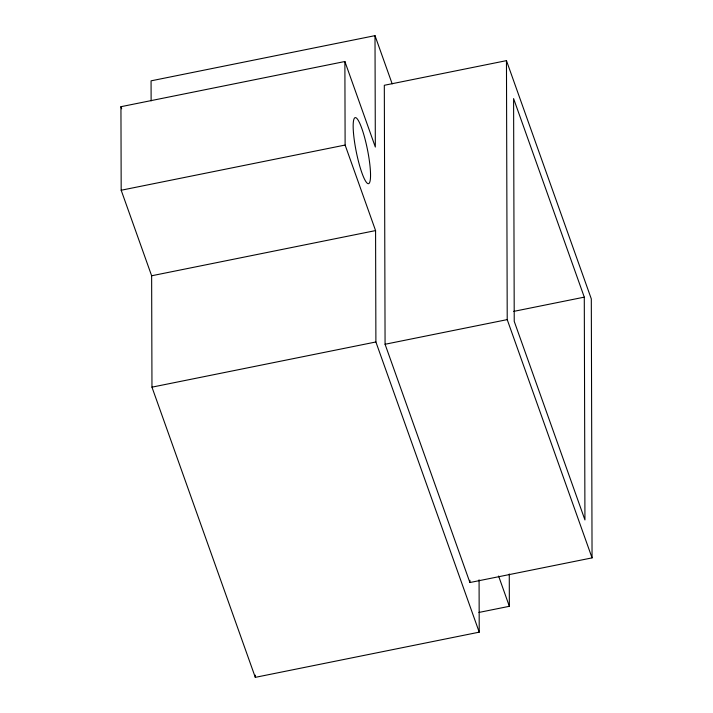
<?xml version="1.0" encoding="UTF-8"?>
<svg xmlns="http://www.w3.org/2000/svg" width="713" height="713" viewBox="0 0 713 713"><rect width="100%" height="100%" fill="white"/><g stroke="black" fill="none" stroke-linecap="round" stroke-linejoin="round"><path stroke-width="1.07" d="M392.168 83.84L375.002 35.65L151.067 80.836L151.129 100.889M479.074 579.812L479.225 632.164L255.299 677.35L151.967 387.159L151.637 275.771L121.183 190.237L120.943 106.7L344.878 61.514L375.332 147.038L375.002 35.65M506.462 60.641L384.316 85.284L385.073 344.263L469.912 582.53L592.057 557.878L591.309 298.899L506.462 60.641L507.219 319.62L592.057 557.878M121.183 190.237L345.119 145.051L344.878 61.514M151.637 275.771L375.573 230.584L345.119 145.051M513.716 311.385L584.286 297.143L513.592 98.59L514.233 321.376L584.936 519.929L584.286 297.143M151.967 387.159L375.894 341.973L375.573 230.584M385.073 344.263L507.219 319.62M478.922 612.44L509.358 606.3L509.269 574.001M498.592 576.051L509.358 606.3M375.894 341.973L479.225 632.164M120.943 106.7L121.682 108.786M469.912 580.302L469.912 582.53M255.29 675.122L255.299 677.35M353.47 132.787A33.716 5.704 78.6 0 0 368.051 183.66A33.716 5.704 78.6 0 0 364.04 135.434A33.716 5.704 78.6 0 0 353.47 132.787"/></g></svg>
